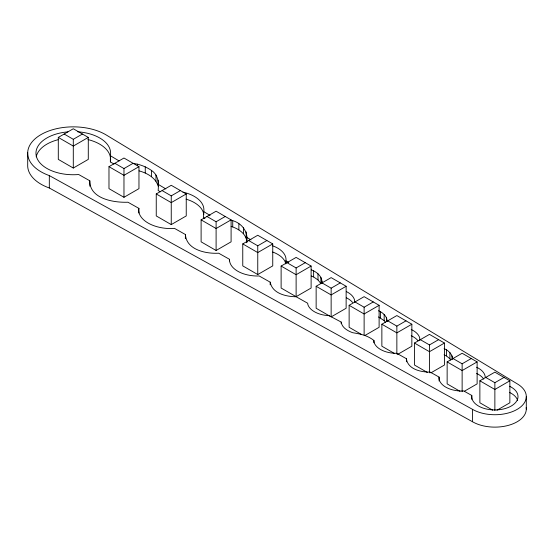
<?xml version="1.0" encoding="UTF-8"?>
<svg xmlns="http://www.w3.org/2000/svg" width="554" height="554" viewBox="0 0 554 554"><rect width="100%" height="100%" fill="white"/><g stroke="black" fill="none" stroke-linecap="round" stroke-linejoin="round"><path stroke-width="0.83" d="M67.92 131.866A37.326 21.551 0 0 0 36.349 156.29A37.326 21.551 0 0 0 78.661 174.517L89.796 180.777C89.54 198.914 114.013 202.785 127.953 202.224L138.909 208.38L138.909 213.027M160.251 191.774L158.146 190.514C158.811 183.145 158.437 175.022 151.561 170.487C145.958 166.692 139.518 164.123 132.773 163.368M138.909 208.38L138.597 209.744A32.644 18.85 0 0 0 171.248 228.594L174.441 228.352L185.431 234.529C186.352 249.896 206.053 253.94 218.664 253.206L229.564 259.334L229.488 259.688A28.275 16.322 0 0 0 257.755 276.017L259.064 275.913L270.22 282.18C272.229 293.558 286.279 296.66 296.161 296.764L307.733 303.267L307.823 304.458A23.677 13.67 0 0 0 329.124 315.676L341.195 322.075C341.943 327.753 347.697 330.835 352.552 332.677C360.578 334.055 367.108 335.198 373.922 340.468L374.005 342.13A23.15 13.365 0 0 0 394.51 353.3L396.685 353.258L406.394 358.715C407.779 369.386 421.179 372.233 430.195 372.094L439.114 377.108L439.114 380.979M321.888 282.346C322.324 276.245 316.459 271.737 311.244 269.798M204.959 218.539L203.498 217.667L203.893 209.744A32.644 18.85 0 0 0 182.938 192.148M285.795 263.836L286.03 259.688A28.275 16.322 0 0 0 272.679 245.824M387.191 321.438C387.239 316.376 382.842 312.511 378.437 310.739M439.114 377.108L438.983 377.683A23.15 13.365 0 0 0 462.133 391.048L463.705 390.93L471.8 395.48A23.15 13.365 0 0 0 503.821 408.907A23.15 13.365 0 0 0 509.666 386.311M246.606 242.7C248.995 232.133 241.613 222.417 231.115 220.243M58.295 137.413L73.294 128.757L88.287 137.413L88.287 159.386L73.294 168.042L58.295 159.386L58.295 137.413L73.294 146.069L88.287 137.413M64.153 134.026L73.294 139.303L82.428 134.026M108.979 166.671L123.971 158.015L138.964 166.671L138.964 188.644L123.971 197.3L108.979 188.644L108.979 166.671L123.971 175.327L138.964 166.671M114.837 163.292L123.971 168.561L133.112 163.292M156.249 193.962L171.248 185.306L186.241 193.962L186.241 215.935L171.248 224.599L156.249 215.935L156.249 193.962L171.248 202.619L186.241 193.962M162.107 190.583L171.248 195.86L180.382 190.583M201.109 219.862L216.102 211.206L231.094 219.862L231.094 241.835L216.102 250.491L201.109 241.835L201.109 219.862L216.102 228.518L231.094 219.862M206.967 216.482L216.102 221.752L225.243 216.482M242.763 243.912L257.755 235.256L272.748 243.912L272.748 265.885L257.755 274.542L242.763 265.885L242.763 243.912L257.755 252.569L272.748 243.912M248.621 240.526L257.755 245.803L266.896 240.526M281.12 266.058L296.12 257.402L311.113 266.058L311.113 288.032L296.12 296.688L281.12 288.032L281.12 266.058L296.12 274.715L311.113 266.058M286.979 262.672L296.12 267.949L305.254 262.672M329.706 316.085L316.14 308.253L316.14 286.273L331.14 277.616L346.132 286.273L346.132 308.253L331.14 316.909L331.14 288.17L321.999 282.893M331.14 288.17L340.274 282.893M346.132 286.273L331.14 294.929L316.14 286.273M361.263 334.304L349.131 327.296L349.131 305.316L364.123 296.66L379.116 305.316L379.116 327.296L364.837 335.537M354.982 301.937L364.123 307.214L373.257 301.937M379.116 305.316L364.123 313.979L349.131 305.316M394.718 353.618L381.865 346.195L381.865 324.222L396.858 315.565L411.851 324.222L411.851 346.195L397.571 354.442M387.724 320.835L396.858 326.112L405.999 320.835M411.851 324.222L396.858 332.878L381.865 324.222M427.321 372.44L414.468 365.017L414.468 343.044L429.461 334.387L444.46 343.044L444.46 365.017L430.894 372.849M420.327 339.664L429.461 344.934L438.602 339.664M444.46 343.044L429.461 351.7L414.468 343.044M459.993 391.304L447.14 383.88L447.14 361.907L462.133 353.251L477.126 361.907L477.126 383.88L464.273 391.304M452.992 358.521L462.133 363.798L471.267 358.521M477.126 361.907L462.133 370.564L447.14 361.907M492.728 410.202L479.875 402.779L479.875 380.806L494.867 372.149L509.86 380.806L509.86 402.779L497.014 410.202M485.733 377.426L494.867 382.696L504.008 377.426M509.86 380.806L494.867 389.462L479.875 380.806M231.115 226.434C238.511 228.65 246.897 234.058 246.862 242.673M139.054 170.854C147.101 173.09 155.702 177.709 158.222 186.248M311.244 275.996L313.626 276.952L317.996 279.95L320.877 283.496L320.877 277.298M378.437 316.936L384.171 320.614L385.556 322.546M444.093 348.618C448.47 350.426 452.57 354.283 452.597 359.317M444.093 354.809L446.42 355.924L449.924 358.763L450.762 360.072M49.32 175.59L472.5 409.337A31.433 18.143 0 0 0 516.951 409.496A31.433 18.143 0 0 0 517.235 383.839L106.493 135.134A45.615 26.336 0 0 0 37.949 136.54A45.615 26.336 0 0 0 49.32 175.59L49.32 187.993L472.5 421.733A31.433 18.143 0 0 0 507.97 425.479A31.433 18.143 0 0 0 526.196 407.522M77.664 131.79A37.326 21.551 0 0 1 110.364 155.716L119.096 160.944M158.146 184.323L165.861 188.942M203.498 211.469L210.077 215.409M246.606 237.278L251.017 239.917M285.795 260.733L288.738 262.499M87.927 139.56A37.326 21.551 0 0 1 110.364 161.913L114.006 164.088M354.629 301.944L354.449 299.652A23.677 13.67 0 0 0 346.312 291.563M419.828 340.218L419.71 337.871A23.15 13.365 0 0 0 411.206 329.512M526.3 396.699L526.3 409.101M494.867 382.696L494.867 410.59M472.5 409.337L472.5 421.733M471.8 395.48L471.8 399.351M462.133 363.798L462.133 391.692M452.029 355.841L452.029 358.937M449.924 352.573L449.924 358.763M446.42 349.726L446.42 355.924M429.461 344.934L429.461 372.828M406.394 358.715L406.394 361.817M396.858 326.112L396.858 354.006M386.484 317.643L386.484 321.514M384.171 314.416L384.171 320.614M380.494 311.653L380.494 317.844M373.922 340.468L373.922 342.788M364.123 307.214L364.123 335.108M341.195 322.075L341.195 323.626M322.068 281.155L322.068 283.475M317.996 273.752L317.996 279.95M313.626 270.761L313.626 276.952M296.12 267.949L296.12 296.688M270.22 282.18L270.165 284.846M257.755 245.803L257.755 274.542M246.184 231.849L246.184 238.047M243.462 227.486L243.462 233.677M238.871 223.678L238.871 229.868M232.728 220.679L232.728 226.877M229.564 259.334L229.564 260.879M216.102 221.752L216.102 250.491M185.431 234.529L185.348 238.677M171.248 195.86L171.248 224.599M158.222 180.057L158.222 183.928M155.986 175.016L155.986 181.213M151.561 170.487L151.561 176.684M145.259 166.775L145.259 172.966M137.503 164.129L137.503 165.674M123.971 168.561L123.971 197.3M110.364 155.716L110.364 161.913M89.796 180.777L89.796 186.199M73.294 139.303L73.294 168.042M27.7 152.405L27.7 164.801A45.615 26.336 0 0 0 49.32 187.993M476.565 367.24A23.15 13.365 0 0 1 485.283 377.683M509.666 392.502A23.15 13.365 0 0 1 517.651 400.404M476.565 373.431A23.15 13.365 0 0 1 483.746 379.095M411.206 335.71A23.15 13.365 0 0 1 417.979 340.724M346.312 297.761A23.677 13.67 0 0 1 352.579 302.449M272.679 252.022A28.275 16.322 0 0 1 285.788 263.752M186.075 199.149A32.644 18.85 0 0 1 203.768 214.301M36.218 156.858A37.326 21.551 0 0 1 58.544 139.587"/></g></svg>
